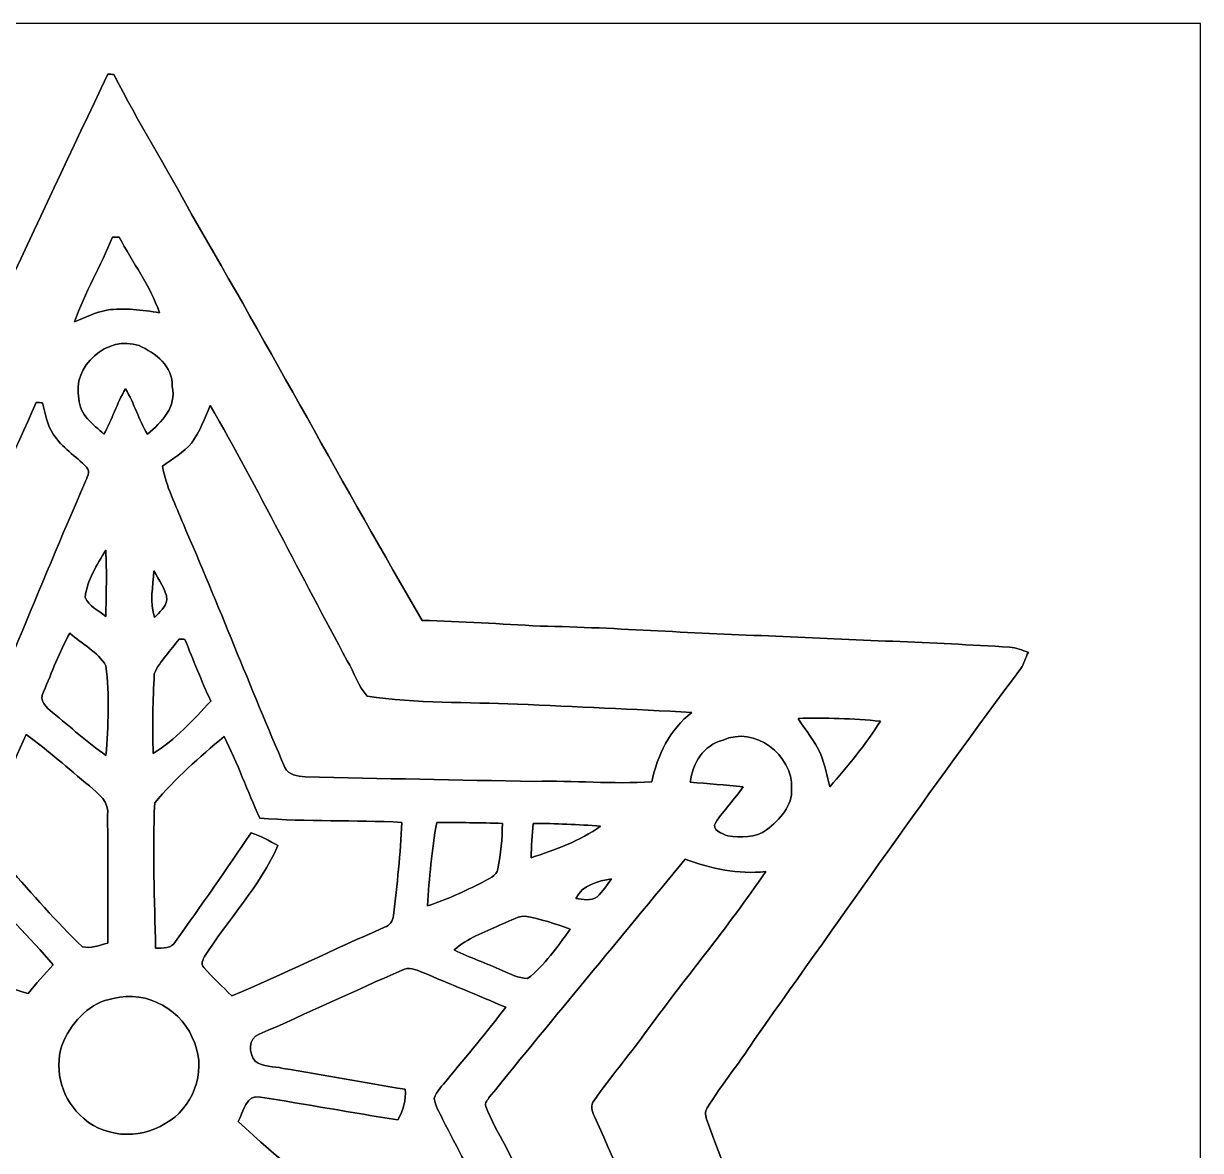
# Model space of a CAD drawing. Header units: centimetres. Extents: x -16.8 to 16.8, y -16.7 to 16.7.
# Drawn here: x -1.31 to 16.77, y -0.64 to 16.67 of the extents above; entities that cross this region are included whole.
import ezdxf

# ---------------------------------------------------------------- set-up
doc = ezdxf.new("R2010")
doc.units = ezdxf.units.CM
doc.header["$MEASUREMENT"] = 0
doc.layers.add('Layer 1', color=7, linetype='Continuous')

msp = doc.modelspace()

# ---------------------------------------------------------------- linework, layer by layer
at = {"layer": 'Layer 1', "color": 7}
for points, knots in [([(-16.77458, 16.66875), (-16.77458, 16.66875), (16.77458, 16.66875), (16.77458, 16.66875), (16.77458, 16.66875), (16.77458, 16.66875), (16.77458, -16.66875), (16.77458, -16.66875), (16.77458, -16.66875), (16.77458, -16.66875), (-16.77458, -16.66875), (-16.77458, -16.66875), (-16.77458, -16.66875), (-16.77458, -16.66875), (-16.77458, 16.66875), (-16.77458, 16.66875), (-16.77458, 16.66875), (-16.77458, 16.66875), (-16.77458, 16.66875), (-16.77458, 16.66875)], [0, 0, 0, 0, 0.16666667, 0.16666667, 0.16666667, 0.16666667, 0.33333333, 0.33333333, 0.33333333, 0.33333333, 0.5, 0.5, 0.5, 0.5, 0.66666667, 0.66666667, 0.66666667, 0.66666667, 1, 1, 1, 1]), ([(-0.01588, 15.89334), (-1.11548, 13.56713), (-2.20592, 11.23703), (-3.30306, 8.90976), (-3.30306, 8.90976), (-3.51049, 8.50194), (-3.68053, 8.07544), (-3.90737, 7.6775), (-3.90737, 7.6775), (-4.00579, 7.45913), (-4.30001, 7.54839), (-4.48169, 7.50676), (-4.48169, 7.50676), (-5.23169, 7.48877), (-5.97606, 7.39175), (-6.72536, 7.36424), (-6.72536, 7.36424), (-9.10519, 7.17621), (-11.48891, 7.03792), (-13.8684, 6.84424), (-13.8684, 6.84424), (-13.55901, 6.38104), (-13.23058, 5.92984), (-12.8965, 5.48393), (-12.8965, 5.48393), (-11.30018, 3.29212), (-9.70562, 1.09855), (-8.11565, -1.0982), (-8.11565, -1.0982), (-8.00629, -1.24813), (-8.15587, -1.41358), (-8.21619, -1.55222), (-8.21619, -1.55222), (-9.32991, -3.68935), (-10.43305, -5.83212), (-11.53901, -7.97348), (-11.53901, -7.97348), (-11.92389, -8.72702), (-12.32606, -9.47173), (-12.69647, -10.23267), (-12.69647, -10.23267), (-12.43859, -10.20904), (-12.18812, -10.13919), (-11.93518, -10.08733), (-11.93518, -10.08733), (-11.0938, -9.90917), (-10.25454, -9.72079), (-9.41776, -9.52288), (-9.41776, -9.52288), (-7.64293, -9.14224), (-5.88116, -8.70268), (-4.10386, -8.33191), (-4.10386, -8.33191), (-2.61655, -10.91106), (-1.16664, -13.51174), (0.3048, -16.10007), (0.3048, -16.10007), (0.32949, -16.10113), (0.37924, -16.10325), (0.40428, -16.10431), (0.40428, -16.10431), (0.6156, -15.60336), (0.86289, -15.11864), (1.06504, -14.61382), (1.06504, -14.61382), (2.07469, -12.38709), (3.05153, -10.14589), (4.05306, -7.91527), (4.05306, -7.91527), (4.91666, -8.03275), (5.77427, -8.19044), (6.6354, -8.32379), (6.6354, -8.32379), (8.44303, -8.63494), (10.25948, -8.89247), (12.06571, -9.21314), (12.06571, -9.21314), (12.23821, -9.23749), (12.4139, -9.27171), (12.58923, -9.25195), (12.58923, -9.25195), (11.47127, -6.22441), (10.31663, -3.20957), (9.19233, -0.18486), (9.19233, -0.18486), (9.17293, -0.121), (9.15211, -0.04657), (9.19586, 0.01199), (9.19586, 0.01199), (9.43187, 0.39229), (9.71762, 0.73907), (9.95927, 1.11584), (9.95927, 1.11584), (11.30124, 3.00496), (12.62839, 4.90538), (14.01374, 6.7624), (14.01374, 6.7624), (14.06948, 6.83683), (14.07936, 6.93173), (14.13192, 7.00899), (14.13192, 7.00899), (14.03844, 7.04215), (13.9446, 7.07919), (13.84547, 7.08872), (13.84547, 7.08872), (12.64744, 7.16492), (11.44764, 7.19631), (10.24925, 7.25981), (10.24925, 7.25981), (9.04064, 7.29015), (7.83519, 7.39069), (6.62658, 7.41257), (6.62658, 7.41257), (6.02227, 7.44396), (5.41831, 7.48594), (4.8133, 7.50111), (4.8133, 7.50111), (3.61068, 9.56381), (2.48003, 11.66707), (1.27706, 13.72941), (1.27706, 13.72941), (0.889, 14.45507), (0.44979, 15.15216), (0.07691, 15.88558), (0.07691, 15.88558), (0.05362, 15.8877), (0.00741, 15.89123), (-0.01588, 15.89334)], [0, 0, 0, 0, 0.03030303, 0.03030303, 0.03030303, 0.03030303, 0.06060606, 0.06060606, 0.06060606, 0.06060606, 0.09090909, 0.09090909, 0.09090909, 0.09090909, 0.12121212, 0.12121212, 0.12121212, 0.12121212, 0.15151515, 0.15151515, 0.15151515, 0.15151515, 0.18181818, 0.18181818, 0.18181818, 0.18181818, 0.21212121, 0.21212121, 0.21212121, 0.21212121, 0.24242424, 0.24242424, 0.24242424, 0.24242424, 0.27272727, 0.27272727, 0.27272727, 0.27272727, 0.3030303, 0.3030303, 0.3030303, 0.3030303, 0.33333333, 0.33333333, 0.33333333, 0.33333333, 0.36363636, 0.36363636, 0.36363636, 0.36363636, 0.39393939, 0.39393939, 0.39393939, 0.39393939, 0.42424242, 0.42424242, 0.42424242, 0.42424242, 0.45454545, 0.45454545, 0.45454545, 0.45454545, 0.48484848, 0.48484848, 0.48484848, 0.48484848, 0.51515152, 0.51515152, 0.51515152, 0.51515152, 0.54545455, 0.54545455, 0.54545455, 0.54545455, 0.57575758, 0.57575758, 0.57575758, 0.57575758, 0.60606061, 0.60606061, 0.60606061, 0.60606061, 0.63636364, 0.63636364, 0.63636364, 0.63636364, 0.66666667, 0.66666667, 0.66666667, 0.66666667, 0.6969697, 0.6969697, 0.6969697, 0.6969697, 0.72727273, 0.72727273, 0.72727273, 0.72727273, 0.75757576, 0.75757576, 0.75757576, 0.75757576, 0.78787879, 0.78787879, 0.78787879, 0.78787879, 0.81818182, 0.81818182, 0.81818182, 0.81818182, 0.84848485, 0.84848485, 0.84848485, 0.84848485, 0.87878788, 0.87878788, 0.87878788, 0.87878788, 0.90909091, 0.90909091, 0.90909091, 0.90909091, 0.93939394, 0.93939394, 0.93939394, 0.93939394, 1, 1, 1, 1]), ([(0.05574, 13.38651), (0.08149, 13.38686), (0.13229, 13.38686), (0.15804, 13.38686), (0.15804, 13.38686), (0.36442, 12.99986), (0.63429, 12.64285), (0.77929, 12.22587), (0.77929, 12.22587), (0.51259, 12.26679), (0.24059, 12.30771), (-0.02858, 12.26714), (-0.02858, 12.26714), (-0.20461, 12.2361), (-0.36407, 12.15072), (-0.52846, 12.08546), (-0.52846, 12.08546), (-0.37006, 12.5349), (-0.12171, 12.94518), (0.05574, 13.38651)], [0, 0, 0, 0, 0.16666667, 0.16666667, 0.16666667, 0.16666667, 0.33333333, 0.33333333, 0.33333333, 0.33333333, 0.5, 0.5, 0.5, 0.5, 0.66666667, 0.66666667, 0.66666667, 0.66666667, 1, 1, 1, 1]), ([(-0.45861, 10.90401), (-0.57891, 11.40425), (-0.01482, 11.8939), (0.46567, 11.72139), (0.46567, 11.72139), (0.71367, 11.61133), (0.99342, 11.39966), (0.9712, 11.09451), (0.9712, 11.09451), (1.04916, 10.7823), (0.81174, 10.54135), (0.59196, 10.36214), (0.59196, 10.36214), (0.46038, 10.58404), (0.39017, 10.83627), (0.25576, 11.05641), (0.25576, 11.05641), (0.12453, 10.83416), (0.04798, 10.58651), (-0.07585, 10.36108), (-0.07585, 10.36108), (-0.23671, 10.51243), (-0.45438, 10.6553), (-0.45861, 10.90401)], [0, 0, 0, 0, 0.14285714, 0.14285714, 0.14285714, 0.14285714, 0.28571429, 0.28571429, 0.28571429, 0.28571429, 0.42857143, 0.42857143, 0.42857143, 0.42857143, 0.57142857, 0.57142857, 0.57142857, 0.57142857, 0.71428571, 0.71428571, 0.71428571, 0.71428571, 1, 1, 1, 1]), ([(-1.11478, 10.84968), (-1.09079, 10.84792), (-1.04316, 10.84474), (-1.01918, 10.84333), (-1.01918, 10.84333), (-0.97755, 10.67929), (-0.95144, 10.50537), (-0.85372, 10.36249), (-0.85372, 10.36249), (-0.72249, 10.15577), (-0.50906, 10.02524), (-0.34114, 9.85202), (-0.34114, 9.85202), (-0.26846, 9.78676), (-0.34784, 9.6841), (-0.36654, 9.61284), (-0.36654, 9.61284), (-1.07879, 7.99888), (-1.70815, 6.34859), (-2.44404, 4.74557), (-2.44404, 4.74557), (-3.89361, 4.73075), (-5.34211, 4.66513), (-6.79062, 4.60551), (-6.79062, 4.60551), (-7.04709, 4.60199), (-7.30497, 4.58682), (-7.56038, 4.61151), (-7.56038, 4.61151), (-7.65246, 4.75933), (-7.6708, 4.94101), (-7.75159, 5.09482), (-7.75159, 5.09482), (-7.87541, 5.40209), (-8.17104, 5.57918), (-8.40281, 5.79755), (-8.40281, 5.79755), (-7.23547, 5.8928), (-6.06249, 5.89068), (-4.89303, 5.95701), (-4.89303, 5.95701), (-4.38961, 5.99122), (-3.88056, 5.9503), (-3.38138, 6.03215), (-3.38138, 6.03215), (-3.27519, 6.096), (-3.24062, 6.22653), (-3.18417, 6.32848), (-3.18417, 6.32848), (-2.49626, 7.83625), (-1.78823, 9.33521), (-1.11478, 10.84968)], [0, 0, 0, 0, 0.07142857, 0.07142857, 0.07142857, 0.07142857, 0.14285714, 0.14285714, 0.14285714, 0.14285714, 0.21428571, 0.21428571, 0.21428571, 0.21428571, 0.28571429, 0.28571429, 0.28571429, 0.28571429, 0.35714286, 0.35714286, 0.35714286, 0.35714286, 0.42857143, 0.42857143, 0.42857143, 0.42857143, 0.5, 0.5, 0.5, 0.5, 0.57142857, 0.57142857, 0.57142857, 0.57142857, 0.64285714, 0.64285714, 0.64285714, 0.64285714, 0.71428571, 0.71428571, 0.71428571, 0.71428571, 0.78571429, 0.78571429, 0.78571429, 0.78571429, 0.85714286, 0.85714286, 0.85714286, 0.85714286, 1, 1, 1, 1]), ([(1.55928, 10.801), (2.30082, 9.51583), (2.95275, 8.18056), (3.66501, 6.87952), (3.66501, 6.87952), (3.76943, 6.70066), (3.82905, 6.48794), (3.97122, 6.33589), (3.97122, 6.33589), (4.7311, 6.21982), (5.50968, 6.24805), (6.27768, 6.21418), (6.27768, 6.21418), (7.17127, 6.17396), (8.06521, 6.13692), (8.95844, 6.08647), (8.95844, 6.08647), (8.61977, 5.82612), (8.42962, 5.43066), (8.34425, 5.01968), (8.34425, 5.01968), (7.74453, 4.98193), (7.1441, 5.04437), (6.54403, 5.02744), (6.54403, 5.02744), (5.36751, 5.04613), (4.19135, 5.07118), (3.01519, 5.0994), (3.01519, 5.0994), (2.90266, 5.11104), (2.75519, 5.12092), (2.7051, 5.24157), (2.7051, 5.24157), (2.16817, 6.47947), (1.68592, 7.74065), (1.14512, 8.97714), (1.14512, 8.97714), (1.03082, 9.27135), (0.87877, 9.55463), (0.82268, 9.8679), (0.82268, 9.8679), (0.97755, 9.97973), (1.14864, 10.0778), (1.27317, 10.22632), (1.27317, 10.22632), (1.39665, 10.40236), (1.47708, 10.60344), (1.55928, 10.801)], [0, 0, 0, 0, 0.07692308, 0.07692308, 0.07692308, 0.07692308, 0.15384615, 0.15384615, 0.15384615, 0.15384615, 0.23076923, 0.23076923, 0.23076923, 0.23076923, 0.30769231, 0.30769231, 0.30769231, 0.30769231, 0.38461538, 0.38461538, 0.38461538, 0.38461538, 0.46153846, 0.46153846, 0.46153846, 0.46153846, 0.53846154, 0.53846154, 0.53846154, 0.53846154, 0.61538462, 0.61538462, 0.61538462, 0.61538462, 0.69230769, 0.69230769, 0.69230769, 0.69230769, 0.76923077, 0.76923077, 0.76923077, 0.76923077, 0.84615385, 0.84615385, 0.84615385, 0.84615385, 1, 1, 1, 1]), ([(-0.36336, 7.85389), (-0.33549, 8.11883), (-0.18168, 8.35554), (-0.04692, 8.58132), (-0.04692, 8.58132), (-0.03034, 8.24089), (-0.03986, 7.90046), (-0.04727, 7.56038), (-0.04727, 7.56038), (-0.15558, 7.6514), (-0.30833, 7.71878), (-0.36336, 7.85389)], [0, 0, 0, 0, 0.25, 0.25, 0.25, 0.25, 0.5, 0.5, 0.5, 0.5, 1, 1, 1, 1]), ([(0.70344, 7.54627), (0.62583, 7.77522), (0.67733, 8.0264), (0.69144, 8.2617), (0.69144, 8.2617), (0.76623, 8.11847), (0.88124, 7.9816), (0.89359, 7.81403), (0.89359, 7.81403), (0.87559, 7.70255), (0.77646, 7.62529), (0.70344, 7.54627)], [0, 0, 0, 0, 0.25, 0.25, 0.25, 0.25, 0.5, 0.5, 0.5, 0.5, 1, 1, 1, 1]), ([(-1.00506, 6.40151), (-0.87418, 6.70454), (-0.75953, 7.0171), (-0.59937, 7.30673), (-0.59937, 7.30673), (-0.42051, 7.13705), (-0.16828, 7.02239), (-0.04374, 6.80261), (-0.04374, 6.80261), (0.01305, 6.34753), (-0.00988, 5.88292), (-0.0441, 5.42572), (-0.0441, 5.42572), (-0.33196, 5.62681), (-0.59161, 5.86458), (-0.86395, 6.08471), (-0.86395, 6.08471), (-0.95709, 6.16056), (-1.08021, 6.27062), (-1.00506, 6.40151)], [0, 0, 0, 0, 0.16666667, 0.16666667, 0.16666667, 0.16666667, 0.33333333, 0.33333333, 0.33333333, 0.33333333, 0.5, 0.5, 0.5, 0.5, 0.66666667, 0.66666667, 0.66666667, 0.66666667, 1, 1, 1, 1]), ([(1.07915, 7.2136), (1.10173, 7.21219), (1.14759, 7.21007), (1.17052, 7.20866), (1.17052, 7.20866), (1.29611, 6.89046), (1.42416, 6.57296), (1.56633, 6.26145), (1.56633, 6.26145), (1.29681, 5.96865), (1.02094, 5.66843), (0.68263, 5.4543), (0.68263, 5.4543), (0.66957, 5.86281), (0.67451, 6.27309), (0.69921, 6.68091), (0.69921, 6.68091), (0.78352, 6.88305), (0.95321, 7.03756), (1.07915, 7.2136)], [0, 0, 0, 0, 0.16666667, 0.16666667, 0.16666667, 0.16666667, 0.33333333, 0.33333333, 0.33333333, 0.33333333, 0.5, 0.5, 0.5, 0.5, 0.66666667, 0.66666667, 0.66666667, 0.66666667, 1, 1, 1, 1]), ([(10.5918, 5.9944), (11.01372, 6.00992), (11.436, 5.98946), (11.85686, 5.95313), (11.85686, 5.95313), (11.63144, 5.59188), (11.35662, 5.2645), (11.07969, 4.94242), (11.07969, 4.94242), (11.03559, 5.10999), (11.00349, 5.28108), (10.93999, 5.44266), (10.93999, 5.44266), (10.85074, 5.64268), (10.70645, 5.8099), (10.5918, 5.9944)], [0, 0, 0, 0, 0.2, 0.2, 0.2, 0.2, 0.4, 0.4, 0.4, 0.4, 0.6, 0.6, 0.6, 0.6, 1, 1, 1, 1]), ([(9.43822, 5.65891), (9.9187, 5.88786), (10.51278, 5.43172), (10.49196, 4.91949), (10.49196, 4.91949), (10.5096, 4.65208), (10.30605, 4.43512), (10.10779, 4.28413), (10.10779, 4.28413), (9.94234, 4.15466), (9.7088, 4.16948), (9.51301, 4.18924), (9.51301, 4.18924), (9.4301, 4.2231), (9.24772, 4.27955), (9.32533, 4.39667), (9.32533, 4.39667), (9.45444, 4.58611), (9.6139, 4.75368), (9.74584, 4.94136), (9.74584, 4.94136), (9.47632, 4.9724), (9.20503, 4.99286), (8.9348, 5.01403), (8.9348, 5.01403), (8.96691, 5.29978), (9.13941, 5.594), (9.43822, 5.65891)], [0, 0, 0, 0, 0.125, 0.125, 0.125, 0.125, 0.25, 0.25, 0.25, 0.25, 0.375, 0.375, 0.375, 0.375, 0.5, 0.5, 0.5, 0.5, 0.625, 0.625, 0.625, 0.625, 0.75, 0.75, 0.75, 0.75, 1, 1, 1, 1]), ([(-1.27035, 5.74746), (-0.9331, 5.50122), (-0.61983, 5.22464), (-0.29951, 4.95723), (-0.29951, 4.95723), (-0.16475, 4.8387), (0.02222, 4.7117), (-0.02293, 4.49827), (-0.02293, 4.49827), (-0.00106, 3.84669), (-0.0254, 3.19476), (-0.01517, 2.54282), (-0.01517, 2.54282), (-0.14146, 2.51178), (-0.28011, 2.45357), (-0.40675, 2.48673), (-0.40675, 2.48673), (-0.81174, 2.86914), (-1.17158, 3.29953), (-1.54658, 3.71087), (-1.54658, 3.71087), (-1.69968, 3.89925), (-2.05352, 3.66924), (-1.97908, 3.45405), (-1.97908, 3.45405), (-1.62983, 3.01766), (-1.21214, 2.63984), (-0.85654, 2.20768), (-0.85654, 2.20768), (-0.98707, 2.06481), (-1.11654, 1.92088), (-1.23966, 1.7713), (-1.23966, 1.7713), (-1.73284, 1.89865), (-2.18899, 2.13219), (-2.66453, 2.30964), (-2.66453, 2.30964), (-2.79859, 2.37137), (-2.9845, 2.42076), (-3.01872, 2.58763), (-3.01872, 2.58763), (-3.11115, 3.07516), (-3.14537, 3.57293), (-3.25543, 4.0573), (-3.25543, 4.0573), (-2.83351, 4.07705), (-2.41194, 4.09998), (-1.98967, 4.11339), (-1.98967, 4.11339), (-1.72014, 4.64467), (-1.51941, 5.20665), (-1.27035, 5.74746)], [0, 0, 0, 0, 0.07142857, 0.07142857, 0.07142857, 0.07142857, 0.14285714, 0.14285714, 0.14285714, 0.14285714, 0.21428571, 0.21428571, 0.21428571, 0.21428571, 0.28571429, 0.28571429, 0.28571429, 0.28571429, 0.35714286, 0.35714286, 0.35714286, 0.35714286, 0.42857143, 0.42857143, 0.42857143, 0.42857143, 0.5, 0.5, 0.5, 0.5, 0.57142857, 0.57142857, 0.57142857, 0.57142857, 0.64285714, 0.64285714, 0.64285714, 0.64285714, 0.71428571, 0.71428571, 0.71428571, 0.71428571, 0.78571429, 0.78571429, 0.78571429, 0.78571429, 0.85714286, 0.85714286, 0.85714286, 0.85714286, 1, 1, 1, 1]), ([(0.7045, 4.69724), (1.02235, 5.06906), (1.39418, 5.40173), (1.76989, 5.71712), (1.76989, 5.71712), (1.97803, 5.31036), (2.12937, 4.87821), (2.31951, 4.46299), (2.31951, 4.46299), (3.04588, 4.40549), (3.77613, 4.43583), (4.50356, 4.39773), (4.50356, 4.39773), (4.48275, 3.91866), (4.42983, 3.4417), (4.37197, 2.96616), (4.37197, 2.96616), (4.36598, 2.88325), (4.31659, 2.81446), (4.23792, 2.78694), (4.23792, 2.78694), (3.45017, 2.44546), (2.6797, 2.06551), (1.88877, 1.73108), (1.88877, 1.73108), (1.74907, 1.8796), (1.59385, 2.0126), (1.46226, 2.16853), (1.46226, 2.16853), (1.40688, 2.21474), (1.44498, 2.28671), (1.47214, 2.33715), (1.47214, 2.33715), (1.83409, 2.91253), (2.32057, 3.41595), (2.59927, 4.04072), (2.59927, 4.04072), (2.46556, 4.11409), (2.33221, 4.18853), (2.18793, 4.23862), (2.18793, 4.23862), (1.81151, 3.67524), (1.41887, 3.12244), (1.02623, 2.57034), (1.02623, 2.57034), (0.96202, 2.45921), (0.83044, 2.46486), (0.71896, 2.46803), (0.71896, 2.46803), (0.70238, 3.21063), (0.67028, 3.95605), (0.7045, 4.69724)], [0, 0, 0, 0, 0.07142857, 0.07142857, 0.07142857, 0.07142857, 0.14285714, 0.14285714, 0.14285714, 0.14285714, 0.21428571, 0.21428571, 0.21428571, 0.21428571, 0.28571429, 0.28571429, 0.28571429, 0.28571429, 0.35714286, 0.35714286, 0.35714286, 0.35714286, 0.42857143, 0.42857143, 0.42857143, 0.42857143, 0.5, 0.5, 0.5, 0.5, 0.57142857, 0.57142857, 0.57142857, 0.57142857, 0.64285714, 0.64285714, 0.64285714, 0.64285714, 0.71428571, 0.71428571, 0.71428571, 0.71428571, 0.78571429, 0.78571429, 0.78571429, 0.78571429, 0.85714286, 0.85714286, 0.85714286, 0.85714286, 1, 1, 1, 1]), ([(5.03908, 4.39702), (5.37492, 4.39455), (5.71112, 4.39314), (6.04696, 4.38256), (6.04696, 4.38256), (6.04979, 4.14831), (6.01945, 3.91583), (5.97852, 3.68547), (5.97852, 3.68547), (5.96441, 3.56517), (5.82154, 3.53448), (5.73828, 3.47416), (5.73828, 3.47416), (5.46241, 3.34222), (5.18689, 3.20463), (4.89444, 3.11468), (4.89444, 3.11468), (4.92584, 3.5433), (4.96147, 3.97404), (5.03908, 4.39702)], [0, 0, 0, 0, 0.16666667, 0.16666667, 0.16666667, 0.16666667, 0.33333333, 0.33333333, 0.33333333, 0.33333333, 0.5, 0.5, 0.5, 0.5, 0.66666667, 0.66666667, 0.66666667, 0.66666667, 1, 1, 1, 1]), ([(6.51898, 4.38079), (6.86541, 4.38256), (7.21148, 4.36316), (7.55756, 4.33987), (7.55756, 4.33987), (7.23865, 4.10951), (6.85835, 3.97581), (6.48829, 3.85374), (6.48829, 3.85374), (6.49464, 4.02978), (6.50557, 4.20546), (6.51898, 4.38079)], [0, 0, 0, 0, 0.25, 0.25, 0.25, 0.25, 0.5, 0.5, 0.5, 0.5, 1, 1, 1, 1]), ([(8.85578, 3.83187), (9.25266, 3.68794), (9.6707, 3.59692), (10.09509, 3.64137), (10.09509, 3.64137), (9.51195, 2.78342), (8.84308, 1.98826), (8.23277, 1.15006), (8.23277, 1.15006), (7.98301, 0.80257), (7.70114, 0.47837), (7.45666, 0.127), (7.45666, 0.127), (7.3914, 0.05327), (7.43126, -0.04128), (7.46196, -0.1203), (7.46196, -0.1203), (8.21866, -1.81293), (9.00677, -3.49179), (9.75642, -5.1876), (9.75642, -5.1876), (9.54052, -5.13468), (9.32744, -5.06765), (9.10625, -5.04402), (9.10625, -5.04402), (8.91364, -5.0352), (8.7309, -5.10928), (8.54357, -5.1375), (8.54357, -5.1375), (8.44726, -5.14985), (8.39752, -5.04896), (8.3566, -4.97981), (8.3566, -4.97981), (7.60906, -3.50732), (6.8393, -2.04576), (6.09388, -0.57221), (6.09388, -0.57221), (5.98911, -0.37289), (5.86987, -0.17851), (5.79296, 0.03351), (5.79296, 0.03351), (5.76368, 0.09066), (5.82965, 0.13688), (5.85152, 0.18098), (5.85152, 0.18098), (6.84318, 1.40582), (7.85566, 2.61444), (8.85578, 3.83187)], [0, 0, 0, 0, 0.07692308, 0.07692308, 0.07692308, 0.07692308, 0.15384615, 0.15384615, 0.15384615, 0.15384615, 0.23076923, 0.23076923, 0.23076923, 0.23076923, 0.30769231, 0.30769231, 0.30769231, 0.30769231, 0.38461538, 0.38461538, 0.38461538, 0.38461538, 0.46153846, 0.46153846, 0.46153846, 0.46153846, 0.53846154, 0.53846154, 0.53846154, 0.53846154, 0.61538462, 0.61538462, 0.61538462, 0.61538462, 0.69230769, 0.69230769, 0.69230769, 0.69230769, 0.76923077, 0.76923077, 0.76923077, 0.76923077, 0.84615385, 0.84615385, 0.84615385, 0.84615385, 1, 1, 1, 1]), ([(7.17656, 3.22862), (7.27498, 3.44135), (7.51699, 3.49321), (7.72619, 3.53166), (7.72619, 3.53166), (7.65739, 3.43535), (7.58825, 3.33798), (7.50323, 3.25543), (7.50323, 3.25543), (7.41186, 3.17676), (7.2831, 3.22298), (7.17656, 3.22862)], [0, 0, 0, 0, 0.25, 0.25, 0.25, 0.25, 0.5, 0.5, 0.5, 0.5, 1, 1, 1, 1]), ([(6.00569, 2.81834), (6.13269, 2.8642), (6.25263, 2.94993), (6.39092, 2.95804), (6.39092, 2.95804), (6.63046, 2.91641), (6.86294, 2.83951), (7.09083, 2.75484), (7.09083, 2.75484), (6.89151, 2.48708), (6.6989, 2.2031), (6.43396, 1.99708), (6.43396, 1.99708), (6.29497, 2.00484), (6.16832, 2.06904), (6.04308, 2.12266), (6.04308, 2.12266), (5.80072, 2.23379), (5.54672, 2.31775), (5.30895, 2.43875), (5.30895, 2.43875), (5.50545, 2.62114), (5.76721, 2.70616), (6.00569, 2.81834)], [0, 0, 0, 0, 0.14285714, 0.14285714, 0.14285714, 0.14285714, 0.28571429, 0.28571429, 0.28571429, 0.28571429, 0.42857143, 0.42857143, 0.42857143, 0.42857143, 0.57142857, 0.57142857, 0.57142857, 0.57142857, 0.71428571, 0.71428571, 0.71428571, 0.71428571, 1, 1, 1, 1]), ([(4.50532, 2.12831), (4.60516, 2.17946), (4.71487, 2.13854), (4.81012, 2.09797), (4.81012, 2.09797), (5.23946, 1.91699), (5.67126, 1.74166), (6.09953, 1.55787), (6.09953, 1.55787), (5.80813, 1.17969), (5.50298, 0.81245), (5.19853, 0.44485), (5.19853, 0.44485), (5.12833, 0.35348), (5.03414, 0.26987), (5.00133, 0.15522), (5.00133, 0.15522), (5.01368, 0.04092), (5.08388, -0.0568), (5.12833, -0.16087), (5.12833, -0.16087), (5.35234, -0.59761), (5.58377, -1.03117), (5.81484, -1.46438), (5.81484, -1.46438), (5.33012, -1.68381), (4.82282, -1.84891), (4.32435, -2.03306), (4.32435, -2.03306), (4.14408, -2.11843), (4.01391, -1.92581), (3.88126, -1.83374), (3.88126, -1.83374), (3.26496, -1.27106), (2.59256, -0.77153), (1.98931, -0.19509), (1.98931, -0.19509), (2.06728, -0.04974), (2.10608, 0.23178), (2.33186, 0.17815), (2.33186, 0.17815), (3.03495, 0.06703), (3.73521, -0.0635), (4.43936, -0.16969), (4.43936, -0.16969), (4.52543, -0.02928), (4.56777, 0.13264), (4.55542, 0.29739), (4.55542, 0.29739), (3.92818, 0.40358), (3.302, 0.51541), (2.67406, 0.61948), (2.67406, 0.61948), (2.53577, 0.65511), (2.36396, 0.63112), (2.24825, 0.73201), (2.24825, 0.73201), (2.14348, 0.85125), (2.14101, 1.0795), (2.3114, 1.143), (2.3114, 1.143), (3.04518, 1.46473), (3.77084, 1.80763), (4.50532, 2.12831)], [0, 0, 0, 0, 0.05882353, 0.05882353, 0.05882353, 0.05882353, 0.11764706, 0.11764706, 0.11764706, 0.11764706, 0.17647059, 0.17647059, 0.17647059, 0.17647059, 0.23529412, 0.23529412, 0.23529412, 0.23529412, 0.29411765, 0.29411765, 0.29411765, 0.29411765, 0.35294118, 0.35294118, 0.35294118, 0.35294118, 0.41176471, 0.41176471, 0.41176471, 0.41176471, 0.47058824, 0.47058824, 0.47058824, 0.47058824, 0.52941176, 0.52941176, 0.52941176, 0.52941176, 0.58823529, 0.58823529, 0.58823529, 0.58823529, 0.64705882, 0.64705882, 0.64705882, 0.64705882, 0.70588235, 0.70588235, 0.70588235, 0.70588235, 0.76470588, 0.76470588, 0.76470588, 0.76470588, 0.82352941, 0.82352941, 0.82352941, 0.82352941, 0.88235294, 0.88235294, 0.88235294, 0.88235294, 1, 1, 1, 1]), ([(0.06844, 1.69086), (0.59478, 1.83339), (1.14653, 1.50566), (1.31939, 1.00365), (1.31939, 1.00365), (1.50036, 0.55704), (1.28658, -0.00318), (0.86466, -0.22895), (0.86466, -0.22895), (0.46496, -0.48789), (-0.11254, -0.44274), (-0.44556, -0.09313), (-0.44556, -0.09313), (-0.74507, 0.18979), (-0.85584, 0.66181), (-0.6925, 1.04316), (-0.6925, 1.04316), (-0.54751, 1.35008), (-0.28363, 1.64218), (0.06844, 1.69086)], [0, 0, 0, 0, 0.16666667, 0.16666667, 0.16666667, 0.16666667, 0.33333333, 0.33333333, 0.33333333, 0.33333333, 0.5, 0.5, 0.5, 0.5, 0.66666667, 0.66666667, 0.66666667, 0.66666667, 1, 1, 1, 1])]:
    msp.add_open_spline(points, degree=3, knots=knots, dxfattribs=at)
at = {"layer": 'Layer 1', "color": 9}
for points, knots in [([(-0.01588, 15.89334), (0.00741, 15.89123), (0.05362, 15.8877), (0.07691, 15.88558), (0.07691, 15.88558), (0.44979, 15.15216), (0.889, 14.45507), (1.27706, 13.72941), (1.27706, 13.72941), (2.48003, 11.66707), (3.61068, 9.56381), (4.8133, 7.50111), (4.8133, 7.50111), (5.41831, 7.48594), (6.02227, 7.44396), (6.62658, 7.41257), (6.62658, 7.41257), (7.83519, 7.39069), (9.04064, 7.29015), (10.24925, 7.25981), (10.24925, 7.25981), (11.44764, 7.19631), (12.64744, 7.16492), (13.84547, 7.08872), (13.84547, 7.08872), (13.9446, 7.07919), (14.03844, 7.04215), (14.13192, 7.00899), (14.13192, 7.00899), (14.07936, 6.93173), (14.06948, 6.83683), (14.01374, 6.7624), (14.01374, 6.7624), (12.62839, 4.90538), (11.30124, 3.00496), (9.95927, 1.11584), (9.95927, 1.11584), (9.71762, 0.73907), (9.43187, 0.39229), (9.19586, 0.01199), (9.19586, 0.01199), (9.15211, -0.04657), (9.17293, -0.121), (9.19233, -0.18486), (9.19233, -0.18486), (10.31663, -3.20957), (11.47127, -6.22441), (12.58923, -9.25195), (12.58923, -9.25195), (12.4139, -9.27171), (12.23821, -9.23749), (12.06571, -9.21314), (12.06571, -9.21314), (10.25948, -8.89247), (8.44303, -8.63494), (6.6354, -8.32379), (6.6354, -8.32379), (5.77427, -8.19044), (4.91666, -8.03275), (4.05306, -7.91527), (4.05306, -7.91527), (3.05153, -10.14589), (2.07469, -12.38709), (1.06504, -14.61382), (1.06504, -14.61382), (0.86289, -15.11864), (0.6156, -15.60336), (0.40428, -16.10431), (0.40428, -16.10431), (0.37924, -16.10325), (0.32949, -16.10113), (0.3048, -16.10007), (0.3048, -16.10007), (-1.16664, -13.51174), (-2.61655, -10.91106), (-4.10386, -8.33191), (-4.10386, -8.33191), (-5.88116, -8.70268), (-7.64293, -9.14224), (-9.41776, -9.52288), (-9.41776, -9.52288), (-10.25454, -9.72079), (-11.0938, -9.90917), (-11.93518, -10.08733), (-11.93518, -10.08733), (-12.18812, -10.13919), (-12.43859, -10.20904), (-12.69647, -10.23267), (-12.69647, -10.23267), (-12.32606, -9.47173), (-11.92389, -8.72702), (-11.53901, -7.97348), (-11.53901, -7.97348), (-10.43305, -5.83212), (-9.32991, -3.68935), (-8.21619, -1.55222), (-8.21619, -1.55222), (-8.15587, -1.41358), (-8.00629, -1.24813), (-8.11565, -1.0982), (-8.11565, -1.0982), (-9.70562, 1.09855), (-11.30018, 3.29212), (-12.8965, 5.48393), (-12.8965, 5.48393), (-13.23058, 5.92984), (-13.55901, 6.38104), (-13.8684, 6.84424), (-13.8684, 6.84424), (-11.48891, 7.03792), (-9.10519, 7.17621), (-6.72536, 7.36424), (-6.72536, 7.36424), (-5.97606, 7.39175), (-5.23169, 7.48877), (-4.48169, 7.50676), (-4.48169, 7.50676), (-4.30001, 7.54839), (-4.00579, 7.45913), (-3.90737, 7.6775), (-3.90737, 7.6775), (-3.68053, 8.07544), (-3.51049, 8.50194), (-3.30306, 8.90976), (-3.30306, 8.90976), (-2.20592, 11.23703), (-1.11548, 13.56713), (-0.01588, 15.89334), (-0.01588, 15.89334), (-0.01588, 15.89334), (-0.01588, 15.89334), (-0.01588, 15.89334)], [0, 0, 0, 0, 0.02941176, 0.02941176, 0.02941176, 0.02941176, 0.05882353, 0.05882353, 0.05882353, 0.05882353, 0.08823529, 0.08823529, 0.08823529, 0.08823529, 0.11764706, 0.11764706, 0.11764706, 0.11764706, 0.14705882, 0.14705882, 0.14705882, 0.14705882, 0.17647059, 0.17647059, 0.17647059, 0.17647059, 0.20588235, 0.20588235, 0.20588235, 0.20588235, 0.23529412, 0.23529412, 0.23529412, 0.23529412, 0.26470588, 0.26470588, 0.26470588, 0.26470588, 0.29411765, 0.29411765, 0.29411765, 0.29411765, 0.32352941, 0.32352941, 0.32352941, 0.32352941, 0.35294118, 0.35294118, 0.35294118, 0.35294118, 0.38235294, 0.38235294, 0.38235294, 0.38235294, 0.41176471, 0.41176471, 0.41176471, 0.41176471, 0.44117647, 0.44117647, 0.44117647, 0.44117647, 0.47058824, 0.47058824, 0.47058824, 0.47058824, 0.5, 0.5, 0.5, 0.5, 0.52941176, 0.52941176, 0.52941176, 0.52941176, 0.55882353, 0.55882353, 0.55882353, 0.55882353, 0.58823529, 0.58823529, 0.58823529, 0.58823529, 0.61764706, 0.61764706, 0.61764706, 0.61764706, 0.64705882, 0.64705882, 0.64705882, 0.64705882, 0.67647059, 0.67647059, 0.67647059, 0.67647059, 0.70588235, 0.70588235, 0.70588235, 0.70588235, 0.73529412, 0.73529412, 0.73529412, 0.73529412, 0.76470588, 0.76470588, 0.76470588, 0.76470588, 0.79411765, 0.79411765, 0.79411765, 0.79411765, 0.82352941, 0.82352941, 0.82352941, 0.82352941, 0.85294118, 0.85294118, 0.85294118, 0.85294118, 0.88235294, 0.88235294, 0.88235294, 0.88235294, 0.91176471, 0.91176471, 0.91176471, 0.91176471, 0.94117647, 0.94117647, 0.94117647, 0.94117647, 1, 1, 1, 1]), ([(0.05574, 13.38651), (-0.12171, 12.94518), (-0.37006, 12.5349), (-0.52846, 12.08546), (-0.52846, 12.08546), (-0.36407, 12.15072), (-0.20461, 12.2361), (-0.02858, 12.26714), (-0.02858, 12.26714), (0.24059, 12.30771), (0.51259, 12.26679), (0.77929, 12.22587), (0.77929, 12.22587), (0.63429, 12.64285), (0.36442, 12.99986), (0.15804, 13.38686), (0.15804, 13.38686), (0.13229, 13.38686), (0.08149, 13.38686), (0.05574, 13.38651), (0.05574, 13.38651), (0.05574, 13.38651), (0.05574, 13.38651), (0.05574, 13.38651)], [0, 0, 0, 0, 0.14285714, 0.14285714, 0.14285714, 0.14285714, 0.28571429, 0.28571429, 0.28571429, 0.28571429, 0.42857143, 0.42857143, 0.42857143, 0.42857143, 0.57142857, 0.57142857, 0.57142857, 0.57142857, 0.71428571, 0.71428571, 0.71428571, 0.71428571, 1, 1, 1, 1]), ([(-0.45861, 10.90401), (-0.45438, 10.6553), (-0.23671, 10.51243), (-0.07585, 10.36108), (-0.07585, 10.36108), (0.04798, 10.58651), (0.12453, 10.83416), (0.25576, 11.05641), (0.25576, 11.05641), (0.39017, 10.83627), (0.46038, 10.58404), (0.59196, 10.36214), (0.59196, 10.36214), (0.81174, 10.54135), (1.04916, 10.7823), (0.9712, 11.09451), (0.9712, 11.09451), (0.99342, 11.39966), (0.71367, 11.61133), (0.46567, 11.72139), (0.46567, 11.72139), (-0.01482, 11.8939), (-0.57891, 11.40425), (-0.45861, 10.90401), (-0.45861, 10.90401), (-0.45861, 10.90401), (-0.45861, 10.90401), (-0.45861, 10.90401)], [0, 0, 0, 0, 0.125, 0.125, 0.125, 0.125, 0.25, 0.25, 0.25, 0.25, 0.375, 0.375, 0.375, 0.375, 0.5, 0.5, 0.5, 0.5, 0.625, 0.625, 0.625, 0.625, 0.75, 0.75, 0.75, 0.75, 1, 1, 1, 1]), ([(-1.11478, 10.84968), (-1.78823, 9.33521), (-2.49626, 7.83625), (-3.18417, 6.32848), (-3.18417, 6.32848), (-3.24062, 6.22653), (-3.27519, 6.096), (-3.38138, 6.03215), (-3.38138, 6.03215), (-3.88056, 5.9503), (-4.38961, 5.99122), (-4.89303, 5.95701), (-4.89303, 5.95701), (-6.06249, 5.89068), (-7.23547, 5.8928), (-8.40281, 5.79755), (-8.40281, 5.79755), (-8.17104, 5.57918), (-7.87541, 5.40209), (-7.75159, 5.09482), (-7.75159, 5.09482), (-7.6708, 4.94101), (-7.65246, 4.75933), (-7.56038, 4.61151), (-7.56038, 4.61151), (-7.30497, 4.58682), (-7.04709, 4.60199), (-6.79062, 4.60551), (-6.79062, 4.60551), (-5.34211, 4.66513), (-3.89361, 4.73075), (-2.44404, 4.74557), (-2.44404, 4.74557), (-1.70815, 6.34859), (-1.07879, 7.99888), (-0.36654, 9.61284), (-0.36654, 9.61284), (-0.34784, 9.6841), (-0.26846, 9.78676), (-0.34114, 9.85202), (-0.34114, 9.85202), (-0.50906, 10.02524), (-0.72249, 10.15577), (-0.85372, 10.36249), (-0.85372, 10.36249), (-0.95144, 10.50537), (-0.97755, 10.67929), (-1.01918, 10.84333), (-1.01918, 10.84333), (-1.04316, 10.84474), (-1.09079, 10.84792), (-1.11478, 10.84968), (-1.11478, 10.84968), (-1.11478, 10.84968), (-1.11478, 10.84968), (-1.11478, 10.84968)], [0, 0, 0, 0, 0.06666667, 0.06666667, 0.06666667, 0.06666667, 0.13333333, 0.13333333, 0.13333333, 0.13333333, 0.2, 0.2, 0.2, 0.2, 0.26666667, 0.26666667, 0.26666667, 0.26666667, 0.33333333, 0.33333333, 0.33333333, 0.33333333, 0.4, 0.4, 0.4, 0.4, 0.46666667, 0.46666667, 0.46666667, 0.46666667, 0.53333333, 0.53333333, 0.53333333, 0.53333333, 0.6, 0.6, 0.6, 0.6, 0.66666667, 0.66666667, 0.66666667, 0.66666667, 0.73333333, 0.73333333, 0.73333333, 0.73333333, 0.8, 0.8, 0.8, 0.8, 0.86666667, 0.86666667, 0.86666667, 0.86666667, 1, 1, 1, 1]), ([(1.55928, 10.801), (1.47708, 10.60344), (1.39665, 10.40236), (1.27317, 10.22632), (1.27317, 10.22632), (1.14864, 10.0778), (0.97755, 9.97973), (0.82268, 9.8679), (0.82268, 9.8679), (0.87877, 9.55463), (1.03082, 9.27135), (1.14512, 8.97714), (1.14512, 8.97714), (1.68592, 7.74065), (2.16817, 6.47947), (2.7051, 5.24157), (2.7051, 5.24157), (2.75519, 5.12092), (2.90266, 5.11104), (3.01519, 5.0994), (3.01519, 5.0994), (4.19135, 5.07118), (5.36751, 5.04613), (6.54403, 5.02744), (6.54403, 5.02744), (7.1441, 5.04437), (7.74453, 4.98193), (8.34425, 5.01968), (8.34425, 5.01968), (8.42962, 5.43066), (8.61977, 5.82612), (8.95844, 6.08647), (8.95844, 6.08647), (8.06521, 6.13692), (7.17127, 6.17396), (6.27768, 6.21418), (6.27768, 6.21418), (5.50968, 6.24805), (4.7311, 6.21982), (3.97122, 6.33589), (3.97122, 6.33589), (3.82905, 6.48794), (3.76943, 6.70066), (3.66501, 6.87952), (3.66501, 6.87952), (2.95275, 8.18056), (2.30082, 9.51583), (1.55928, 10.801), (1.55928, 10.801), (1.55928, 10.801), (1.55928, 10.801), (1.55928, 10.801)], [0, 0, 0, 0, 0.07142857, 0.07142857, 0.07142857, 0.07142857, 0.14285714, 0.14285714, 0.14285714, 0.14285714, 0.21428571, 0.21428571, 0.21428571, 0.21428571, 0.28571429, 0.28571429, 0.28571429, 0.28571429, 0.35714286, 0.35714286, 0.35714286, 0.35714286, 0.42857143, 0.42857143, 0.42857143, 0.42857143, 0.5, 0.5, 0.5, 0.5, 0.57142857, 0.57142857, 0.57142857, 0.57142857, 0.64285714, 0.64285714, 0.64285714, 0.64285714, 0.71428571, 0.71428571, 0.71428571, 0.71428571, 0.78571429, 0.78571429, 0.78571429, 0.78571429, 0.85714286, 0.85714286, 0.85714286, 0.85714286, 1, 1, 1, 1]), ([(-0.36336, 7.85389), (-0.30833, 7.71878), (-0.15558, 7.6514), (-0.04727, 7.56038), (-0.04727, 7.56038), (-0.03986, 7.90046), (-0.03034, 8.24089), (-0.04692, 8.58132), (-0.04692, 8.58132), (-0.18168, 8.35554), (-0.33549, 8.11883), (-0.36336, 7.85389), (-0.36336, 7.85389), (-0.36336, 7.85389), (-0.36336, 7.85389), (-0.36336, 7.85389)], [0, 0, 0, 0, 0.2, 0.2, 0.2, 0.2, 0.4, 0.4, 0.4, 0.4, 0.6, 0.6, 0.6, 0.6, 1, 1, 1, 1]), ([(0.70344, 7.54627), (0.77646, 7.62529), (0.87559, 7.70255), (0.89359, 7.81403), (0.89359, 7.81403), (0.88124, 7.9816), (0.76623, 8.11847), (0.69144, 8.2617), (0.69144, 8.2617), (0.67733, 8.0264), (0.62583, 7.77522), (0.70344, 7.54627), (0.70344, 7.54627), (0.70344, 7.54627), (0.70344, 7.54627), (0.70344, 7.54627)], [0, 0, 0, 0, 0.2, 0.2, 0.2, 0.2, 0.4, 0.4, 0.4, 0.4, 0.6, 0.6, 0.6, 0.6, 1, 1, 1, 1]), ([(-1.00506, 6.40151), (-1.08021, 6.27062), (-0.95709, 6.16056), (-0.86395, 6.08471), (-0.86395, 6.08471), (-0.59161, 5.86458), (-0.33196, 5.62681), (-0.0441, 5.42572), (-0.0441, 5.42572), (-0.00988, 5.88292), (0.01305, 6.34753), (-0.04374, 6.80261), (-0.04374, 6.80261), (-0.16828, 7.02239), (-0.42051, 7.13705), (-0.59937, 7.30673), (-0.59937, 7.30673), (-0.75953, 7.0171), (-0.87418, 6.70454), (-1.00506, 6.40151), (-1.00506, 6.40151), (-1.00506, 6.40151), (-1.00506, 6.40151), (-1.00506, 6.40151)], [0, 0, 0, 0, 0.14285714, 0.14285714, 0.14285714, 0.14285714, 0.28571429, 0.28571429, 0.28571429, 0.28571429, 0.42857143, 0.42857143, 0.42857143, 0.42857143, 0.57142857, 0.57142857, 0.57142857, 0.57142857, 0.71428571, 0.71428571, 0.71428571, 0.71428571, 1, 1, 1, 1]), ([(1.07915, 7.2136), (0.95321, 7.03756), (0.78352, 6.88305), (0.69921, 6.68091), (0.69921, 6.68091), (0.67451, 6.27309), (0.66957, 5.86281), (0.68263, 5.4543), (0.68263, 5.4543), (1.02094, 5.66843), (1.29681, 5.96865), (1.56633, 6.26145), (1.56633, 6.26145), (1.42416, 6.57296), (1.29611, 6.89046), (1.17052, 7.20866), (1.17052, 7.20866), (1.14759, 7.21007), (1.10173, 7.21219), (1.07915, 7.2136), (1.07915, 7.2136), (1.07915, 7.2136), (1.07915, 7.2136), (1.07915, 7.2136)], [0, 0, 0, 0, 0.14285714, 0.14285714, 0.14285714, 0.14285714, 0.28571429, 0.28571429, 0.28571429, 0.28571429, 0.42857143, 0.42857143, 0.42857143, 0.42857143, 0.57142857, 0.57142857, 0.57142857, 0.57142857, 0.71428571, 0.71428571, 0.71428571, 0.71428571, 1, 1, 1, 1]), ([(10.5918, 5.9944), (10.70645, 5.8099), (10.85074, 5.64268), (10.93999, 5.44266), (10.93999, 5.44266), (11.00349, 5.28108), (11.03559, 5.10999), (11.07969, 4.94242), (11.07969, 4.94242), (11.35662, 5.2645), (11.63144, 5.59188), (11.85686, 5.95313), (11.85686, 5.95313), (11.436, 5.98946), (11.01372, 6.00992), (10.5918, 5.9944), (10.5918, 5.9944), (10.5918, 5.9944), (10.5918, 5.9944), (10.5918, 5.9944)], [0, 0, 0, 0, 0.16666667, 0.16666667, 0.16666667, 0.16666667, 0.33333333, 0.33333333, 0.33333333, 0.33333333, 0.5, 0.5, 0.5, 0.5, 0.66666667, 0.66666667, 0.66666667, 0.66666667, 1, 1, 1, 1]), ([(9.43822, 5.65891), (9.13941, 5.594), (8.96691, 5.29978), (8.9348, 5.01403), (8.9348, 5.01403), (9.20503, 4.99286), (9.47632, 4.9724), (9.74584, 4.94136), (9.74584, 4.94136), (9.6139, 4.75368), (9.45444, 4.58611), (9.32533, 4.39667), (9.32533, 4.39667), (9.24772, 4.27955), (9.4301, 4.2231), (9.51301, 4.18924), (9.51301, 4.18924), (9.7088, 4.16948), (9.94234, 4.15466), (10.10779, 4.28413), (10.10779, 4.28413), (10.30605, 4.43512), (10.5096, 4.65208), (10.49196, 4.91949), (10.49196, 4.91949), (10.51278, 5.43172), (9.9187, 5.88786), (9.43822, 5.65891), (9.43822, 5.65891), (9.43822, 5.65891), (9.43822, 5.65891), (9.43822, 5.65891)], [0, 0, 0, 0, 0.11111111, 0.11111111, 0.11111111, 0.11111111, 0.22222222, 0.22222222, 0.22222222, 0.22222222, 0.33333333, 0.33333333, 0.33333333, 0.33333333, 0.44444444, 0.44444444, 0.44444444, 0.44444444, 0.55555556, 0.55555556, 0.55555556, 0.55555556, 0.66666667, 0.66666667, 0.66666667, 0.66666667, 0.77777778, 0.77777778, 0.77777778, 0.77777778, 1, 1, 1, 1]), ([(-1.27035, 5.74746), (-1.51941, 5.20665), (-1.72014, 4.64467), (-1.98967, 4.11339), (-1.98967, 4.11339), (-2.41194, 4.09998), (-2.83351, 4.07705), (-3.25543, 4.0573), (-3.25543, 4.0573), (-3.14537, 3.57293), (-3.11115, 3.07516), (-3.01872, 2.58763), (-3.01872, 2.58763), (-2.9845, 2.42076), (-2.79859, 2.37137), (-2.66453, 2.30964), (-2.66453, 2.30964), (-2.18899, 2.13219), (-1.73284, 1.89865), (-1.23966, 1.7713), (-1.23966, 1.7713), (-1.11654, 1.92088), (-0.98707, 2.06481), (-0.85654, 2.20768), (-0.85654, 2.20768), (-1.21214, 2.63984), (-1.62983, 3.01766), (-1.97908, 3.45405), (-1.97908, 3.45405), (-2.05352, 3.66924), (-1.69968, 3.89925), (-1.54658, 3.71087), (-1.54658, 3.71087), (-1.17158, 3.29953), (-0.81174, 2.86914), (-0.40675, 2.48673), (-0.40675, 2.48673), (-0.28011, 2.45357), (-0.14146, 2.51178), (-0.01517, 2.54282), (-0.01517, 2.54282), (-0.0254, 3.19476), (-0.00106, 3.84669), (-0.02293, 4.49827), (-0.02293, 4.49827), (0.02222, 4.7117), (-0.16475, 4.8387), (-0.29951, 4.95723), (-0.29951, 4.95723), (-0.61983, 5.22464), (-0.9331, 5.50122), (-1.27035, 5.74746), (-1.27035, 5.74746), (-1.27035, 5.74746), (-1.27035, 5.74746), (-1.27035, 5.74746)], [0, 0, 0, 0, 0.06666667, 0.06666667, 0.06666667, 0.06666667, 0.13333333, 0.13333333, 0.13333333, 0.13333333, 0.2, 0.2, 0.2, 0.2, 0.26666667, 0.26666667, 0.26666667, 0.26666667, 0.33333333, 0.33333333, 0.33333333, 0.33333333, 0.4, 0.4, 0.4, 0.4, 0.46666667, 0.46666667, 0.46666667, 0.46666667, 0.53333333, 0.53333333, 0.53333333, 0.53333333, 0.6, 0.6, 0.6, 0.6, 0.66666667, 0.66666667, 0.66666667, 0.66666667, 0.73333333, 0.73333333, 0.73333333, 0.73333333, 0.8, 0.8, 0.8, 0.8, 0.86666667, 0.86666667, 0.86666667, 0.86666667, 1, 1, 1, 1]), ([(0.7045, 4.69724), (0.67028, 3.95605), (0.70238, 3.21063), (0.71896, 2.46803), (0.71896, 2.46803), (0.83044, 2.46486), (0.96202, 2.45921), (1.02623, 2.57034), (1.02623, 2.57034), (1.41887, 3.12244), (1.81151, 3.67524), (2.18793, 4.23862), (2.18793, 4.23862), (2.33221, 4.18853), (2.46556, 4.11409), (2.59927, 4.04072), (2.59927, 4.04072), (2.32057, 3.41595), (1.83409, 2.91253), (1.47214, 2.33715), (1.47214, 2.33715), (1.44498, 2.28671), (1.40688, 2.21474), (1.46226, 2.16853), (1.46226, 2.16853), (1.59385, 2.0126), (1.74907, 1.8796), (1.88877, 1.73108), (1.88877, 1.73108), (2.6797, 2.06551), (3.45017, 2.44546), (4.23792, 2.78694), (4.23792, 2.78694), (4.31659, 2.81446), (4.36598, 2.88325), (4.37197, 2.96616), (4.37197, 2.96616), (4.42983, 3.4417), (4.48275, 3.91866), (4.50356, 4.39773), (4.50356, 4.39773), (3.77613, 4.43583), (3.04588, 4.40549), (2.31951, 4.46299), (2.31951, 4.46299), (2.12937, 4.87821), (1.97803, 5.31036), (1.76989, 5.71712), (1.76989, 5.71712), (1.39418, 5.40173), (1.02235, 5.06906), (0.7045, 4.69724), (0.7045, 4.69724), (0.7045, 4.69724), (0.7045, 4.69724), (0.7045, 4.69724)], [0, 0, 0, 0, 0.06666667, 0.06666667, 0.06666667, 0.06666667, 0.13333333, 0.13333333, 0.13333333, 0.13333333, 0.2, 0.2, 0.2, 0.2, 0.26666667, 0.26666667, 0.26666667, 0.26666667, 0.33333333, 0.33333333, 0.33333333, 0.33333333, 0.4, 0.4, 0.4, 0.4, 0.46666667, 0.46666667, 0.46666667, 0.46666667, 0.53333333, 0.53333333, 0.53333333, 0.53333333, 0.6, 0.6, 0.6, 0.6, 0.66666667, 0.66666667, 0.66666667, 0.66666667, 0.73333333, 0.73333333, 0.73333333, 0.73333333, 0.8, 0.8, 0.8, 0.8, 0.86666667, 0.86666667, 0.86666667, 0.86666667, 1, 1, 1, 1]), ([(5.03908, 4.39702), (4.96147, 3.97404), (4.92584, 3.5433), (4.89444, 3.11468), (4.89444, 3.11468), (5.18689, 3.20463), (5.46241, 3.34222), (5.73828, 3.47416), (5.73828, 3.47416), (5.82154, 3.53448), (5.96441, 3.56517), (5.97852, 3.68547), (5.97852, 3.68547), (6.01945, 3.91583), (6.04979, 4.14831), (6.04696, 4.38256), (6.04696, 4.38256), (5.71112, 4.39314), (5.37492, 4.39455), (5.03908, 4.39702), (5.03908, 4.39702), (5.03908, 4.39702), (5.03908, 4.39702), (5.03908, 4.39702)], [0, 0, 0, 0, 0.14285714, 0.14285714, 0.14285714, 0.14285714, 0.28571429, 0.28571429, 0.28571429, 0.28571429, 0.42857143, 0.42857143, 0.42857143, 0.42857143, 0.57142857, 0.57142857, 0.57142857, 0.57142857, 0.71428571, 0.71428571, 0.71428571, 0.71428571, 1, 1, 1, 1]), ([(6.51898, 4.38079), (6.50557, 4.20546), (6.49464, 4.02978), (6.48829, 3.85374), (6.48829, 3.85374), (6.85835, 3.97581), (7.23865, 4.10951), (7.55756, 4.33987), (7.55756, 4.33987), (7.21148, 4.36316), (6.86541, 4.38256), (6.51898, 4.38079), (6.51898, 4.38079), (6.51898, 4.38079), (6.51898, 4.38079), (6.51898, 4.38079)], [0, 0, 0, 0, 0.2, 0.2, 0.2, 0.2, 0.4, 0.4, 0.4, 0.4, 0.6, 0.6, 0.6, 0.6, 1, 1, 1, 1]), ([(8.85578, 3.83187), (7.85566, 2.61444), (6.84318, 1.40582), (5.85152, 0.18098), (5.85152, 0.18098), (5.82965, 0.13688), (5.76368, 0.09066), (5.79296, 0.03351), (5.79296, 0.03351), (5.86987, -0.17851), (5.98911, -0.37289), (6.09388, -0.57221), (6.09388, -0.57221), (6.8393, -2.04576), (7.60906, -3.50732), (8.3566, -4.97981), (8.3566, -4.97981), (8.39752, -5.04896), (8.44726, -5.14985), (8.54357, -5.1375), (8.54357, -5.1375), (8.7309, -5.10928), (8.91364, -5.0352), (9.10625, -5.04402), (9.10625, -5.04402), (9.32744, -5.06765), (9.54052, -5.13468), (9.75642, -5.1876), (9.75642, -5.1876), (9.00677, -3.49179), (8.21866, -1.81293), (7.46196, -0.1203), (7.46196, -0.1203), (7.43126, -0.04128), (7.3914, 0.05327), (7.45666, 0.127), (7.45666, 0.127), (7.70114, 0.47837), (7.98301, 0.80257), (8.23277, 1.15006), (8.23277, 1.15006), (8.84308, 1.98826), (9.51195, 2.78342), (10.09509, 3.64137), (10.09509, 3.64137), (9.6707, 3.59692), (9.25266, 3.68794), (8.85578, 3.83187), (8.85578, 3.83187), (8.85578, 3.83187), (8.85578, 3.83187), (8.85578, 3.83187)], [0, 0, 0, 0, 0.07142857, 0.07142857, 0.07142857, 0.07142857, 0.14285714, 0.14285714, 0.14285714, 0.14285714, 0.21428571, 0.21428571, 0.21428571, 0.21428571, 0.28571429, 0.28571429, 0.28571429, 0.28571429, 0.35714286, 0.35714286, 0.35714286, 0.35714286, 0.42857143, 0.42857143, 0.42857143, 0.42857143, 0.5, 0.5, 0.5, 0.5, 0.57142857, 0.57142857, 0.57142857, 0.57142857, 0.64285714, 0.64285714, 0.64285714, 0.64285714, 0.71428571, 0.71428571, 0.71428571, 0.71428571, 0.78571429, 0.78571429, 0.78571429, 0.78571429, 0.85714286, 0.85714286, 0.85714286, 0.85714286, 1, 1, 1, 1]), ([(7.17656, 3.22862), (7.2831, 3.22298), (7.41186, 3.17676), (7.50323, 3.25543), (7.50323, 3.25543), (7.58825, 3.33798), (7.65739, 3.43535), (7.72619, 3.53166), (7.72619, 3.53166), (7.51699, 3.49321), (7.27498, 3.44135), (7.17656, 3.22862), (7.17656, 3.22862), (7.17656, 3.22862), (7.17656, 3.22862), (7.17656, 3.22862)], [0, 0, 0, 0, 0.2, 0.2, 0.2, 0.2, 0.4, 0.4, 0.4, 0.4, 0.6, 0.6, 0.6, 0.6, 1, 1, 1, 1]), ([(6.00569, 2.81834), (5.76721, 2.70616), (5.50545, 2.62114), (5.30895, 2.43875), (5.30895, 2.43875), (5.54672, 2.31775), (5.80072, 2.23379), (6.04308, 2.12266), (6.04308, 2.12266), (6.16832, 2.06904), (6.29497, 2.00484), (6.43396, 1.99708), (6.43396, 1.99708), (6.6989, 2.2031), (6.89151, 2.48708), (7.09083, 2.75484), (7.09083, 2.75484), (6.86294, 2.83951), (6.63046, 2.91641), (6.39092, 2.95804), (6.39092, 2.95804), (6.25263, 2.94993), (6.13269, 2.8642), (6.00569, 2.81834), (6.00569, 2.81834), (6.00569, 2.81834), (6.00569, 2.81834), (6.00569, 2.81834)], [0, 0, 0, 0, 0.125, 0.125, 0.125, 0.125, 0.25, 0.25, 0.25, 0.25, 0.375, 0.375, 0.375, 0.375, 0.5, 0.5, 0.5, 0.5, 0.625, 0.625, 0.625, 0.625, 0.75, 0.75, 0.75, 0.75, 1, 1, 1, 1]), ([(4.50532, 2.12831), (3.77084, 1.80763), (3.04518, 1.46473), (2.3114, 1.143), (2.3114, 1.143), (2.14101, 1.0795), (2.14348, 0.85125), (2.24825, 0.73201), (2.24825, 0.73201), (2.36396, 0.63112), (2.53577, 0.65511), (2.67406, 0.61948), (2.67406, 0.61948), (3.302, 0.51541), (3.92818, 0.40358), (4.55542, 0.29739), (4.55542, 0.29739), (4.56777, 0.13264), (4.52543, -0.02928), (4.43936, -0.16969), (4.43936, -0.16969), (3.73521, -0.0635), (3.03495, 0.06703), (2.33186, 0.17815), (2.33186, 0.17815), (2.10608, 0.23178), (2.06728, -0.04974), (1.98931, -0.19509), (1.98931, -0.19509), (2.59256, -0.77153), (3.26496, -1.27106), (3.88126, -1.83374), (3.88126, -1.83374), (4.01391, -1.92581), (4.14408, -2.11843), (4.32435, -2.03306), (4.32435, -2.03306), (4.82282, -1.84891), (5.33012, -1.68381), (5.81484, -1.46438), (5.81484, -1.46438), (5.58377, -1.03117), (5.35234, -0.59761), (5.12833, -0.16087), (5.12833, -0.16087), (5.08388, -0.0568), (5.01368, 0.04092), (5.00133, 0.15522), (5.00133, 0.15522), (5.03414, 0.26987), (5.12833, 0.35348), (5.19853, 0.44485), (5.19853, 0.44485), (5.50298, 0.81245), (5.80813, 1.17969), (6.09953, 1.55787), (6.09953, 1.55787), (5.67126, 1.74166), (5.23946, 1.91699), (4.81012, 2.09797), (4.81012, 2.09797), (4.71487, 2.13854), (4.60516, 2.17946), (4.50532, 2.12831), (4.50532, 2.12831), (4.50532, 2.12831), (4.50532, 2.12831), (4.50532, 2.12831)], [0, 0, 0, 0, 0.05555556, 0.05555556, 0.05555556, 0.05555556, 0.11111111, 0.11111111, 0.11111111, 0.11111111, 0.16666667, 0.16666667, 0.16666667, 0.16666667, 0.22222222, 0.22222222, 0.22222222, 0.22222222, 0.27777778, 0.27777778, 0.27777778, 0.27777778, 0.33333333, 0.33333333, 0.33333333, 0.33333333, 0.38888889, 0.38888889, 0.38888889, 0.38888889, 0.44444444, 0.44444444, 0.44444444, 0.44444444, 0.5, 0.5, 0.5, 0.5, 0.55555556, 0.55555556, 0.55555556, 0.55555556, 0.61111111, 0.61111111, 0.61111111, 0.61111111, 0.66666667, 0.66666667, 0.66666667, 0.66666667, 0.72222222, 0.72222222, 0.72222222, 0.72222222, 0.77777778, 0.77777778, 0.77777778, 0.77777778, 0.83333333, 0.83333333, 0.83333333, 0.83333333, 0.88888889, 0.88888889, 0.88888889, 0.88888889, 1, 1, 1, 1]), ([(0.06844, 1.69086), (-0.28363, 1.64218), (-0.54751, 1.35008), (-0.6925, 1.04316), (-0.6925, 1.04316), (-0.85584, 0.66181), (-0.74507, 0.18979), (-0.44556, -0.09313), (-0.44556, -0.09313), (-0.11254, -0.44274), (0.46496, -0.48789), (0.86466, -0.22895), (0.86466, -0.22895), (1.28658, -0.00318), (1.50036, 0.55704), (1.31939, 1.00365), (1.31939, 1.00365), (1.14653, 1.50566), (0.59478, 1.83339), (0.06844, 1.69086), (0.06844, 1.69086), (0.06844, 1.69086), (0.06844, 1.69086), (0.06844, 1.69086)], [0, 0, 0, 0, 0.14285714, 0.14285714, 0.14285714, 0.14285714, 0.28571429, 0.28571429, 0.28571429, 0.28571429, 0.42857143, 0.42857143, 0.42857143, 0.42857143, 0.57142857, 0.57142857, 0.57142857, 0.57142857, 0.71428571, 0.71428571, 0.71428571, 0.71428571, 1, 1, 1, 1])]:
    msp.add_open_spline(points, degree=3, knots=knots, dxfattribs=at)

doc.saveas('drawing.dxf')
